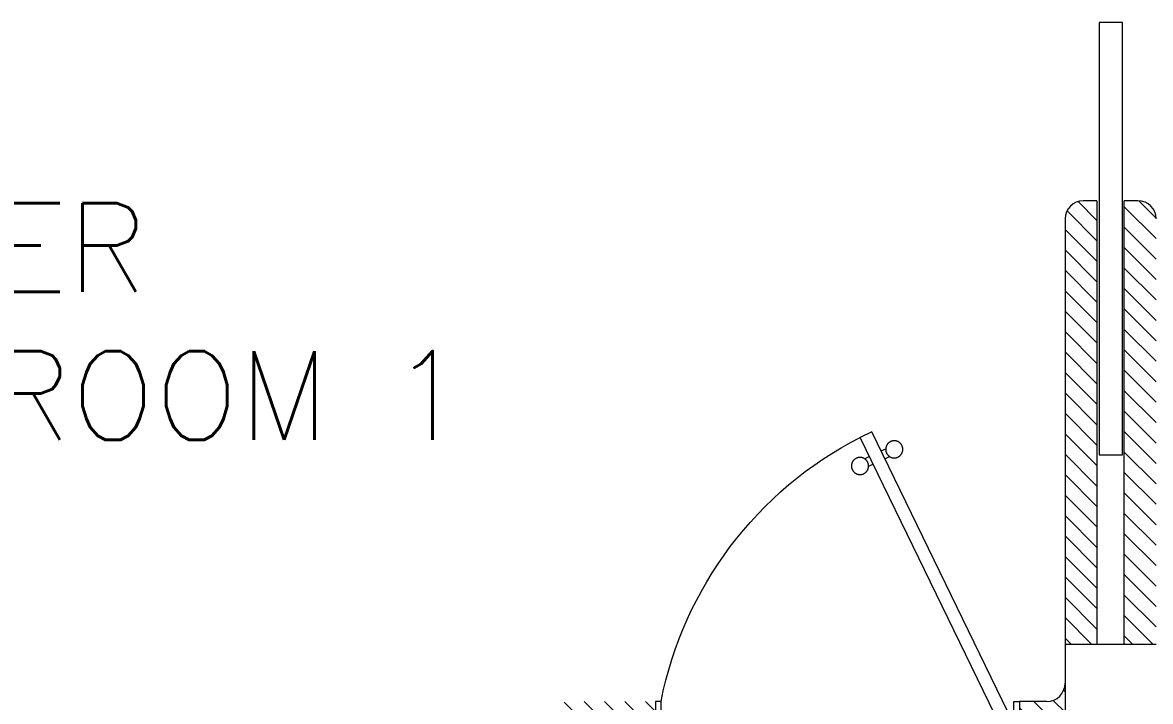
# Model space of a CAD drawing. Header units: metres. Extents: x -232 to 581, y 30 to 789.
# Drawn here: x 227.273 to 229.75, y 468.125 to 469.617 of the extents above; entities that cross this region are included whole.
import ezdxf

# ---------------------------------------------------------------- set-up
doc = ezdxf.new("R2010")
doc.units = ezdxf.units.M
for name, color, linetype, lineweight in [('A-DOOR', 35, 'Continuous', 5), ('A-WALL', 250, 'Continuous', 20), ('baños', 140, 'Continuous', 0), ('PLF 01', 252, 'Continuous', 9), ('textos', 7, 'Continuous', 0)]:
    doc.layers.add(name, color=color, linetype=linetype, lineweight=lineweight)
doc.styles.get("Standard").update_dxf_attribs({"font": 'arial.ttf'})

# ---------------------------------------------------------------- blocks, each defined once
blk = doc.blocks.new('A$C3685e79b')
at = {"layer": 'A-DOOR'}
for p, q in [((0.0125, 0.05), (0.3248, 0.6926)), ((0.038, 0.0376), (0.3503, 0.6802)), ((0.3248, 0.6926), (0.3503, 0.6802)), ((0.3042, 0.6503), (0.294, 0.6552)), ((0.296, 0.6333), (0.2858, 0.6383)), ((0.3215, 0.621), (0.3317, 0.616)), ((0.3297, 0.6379), (0.3399, 0.6329)), ((0.038, 0.0376), (0.0125, 0.05))]:
    blk.add_line(p, q, dxfattribs=at)
for points in [[(0, 0), (0.025, 0), (0.025, 0.025), (0.0125, 0.025), (0.0125, 0.1), (0, 0.1), (0, 0)], [(0.8, 0), (0.775, 0), (0.775, 0.025), (0.7875, 0.025), (0.7875, 0.1), (0.8, 0.1), (0.8, 0)]]:
    blk.add_lwpolyline(points, dxfattribs=at)
blk.add_arc((-0.0309, -0.0619), 0.8343, 11.1901, 62.8126, dxfattribs=at)
for points in [[(0.294, 0.6539), (0.294, 0.659), (0.289, 0.6677), (0.2802, 0.6727), (0.2702, 0.6727), (0.2614, 0.6677), (0.2564, 0.6589), (0.2564, 0.6489), (0.2614, 0.6401), (0.2702, 0.6351), (0.2803, 0.6351), (0.289, 0.6401), (0.294, 0.6489), (0.294, 0.6539)], [(0.3693, 0.6173), (0.3693, 0.6224), (0.3642, 0.6311), (0.3555, 0.6361), (0.3454, 0.6361), (0.3367, 0.6311), (0.3316, 0.6224), (0.3317, 0.6123), (0.3367, 0.6035), (0.3454, 0.5985), (0.3555, 0.5985), (0.3643, 0.6036), (0.3693, 0.6123), (0.3693, 0.6173)]]:
    blk.add_open_spline(points, degree=2, dxfattribs=at)
blk = doc.blocks.new('20.03.2026 LN 09 SEGUNDO NIVEL ARQ')
at = {"layer": 'PLF 01'}
h = blk.add_hatch(dxfattribs=at)
h.set_pattern_fill('LINE', color=5, scale=0.01, angle=-45)
h.set_pattern_definition([(315, (-83.351617, -37.2369), (0.0224506403, 0.0224506403), [])])
edge = h.paths.add_edge_path()
edge.add_line((86.4959, -44.7736), (86.5659, -44.7736))
edge.add_line((86.5659, -44.7736), (86.5659, -43.7986))
edge.add_line((86.5659, -43.7986), (86.5359, -43.7986))
edge.add_arc((86.5359, -43.8386), 0.04, 90, 180)
edge.add_line((86.4959, -43.8386), (86.4959, -44.7736))
edge = h.paths.add_edge_path()
edge.add_arc((86.6559, -43.8386), 0.04, 360, 450)
edge.add_line((86.6559, -43.7986), (86.6259, -43.7986))
edge.add_line((86.6259, -43.7986), (86.6259, -44.7736))
edge.add_line((86.6259, -44.7736), (86.6959, -44.7736))
edge.add_line((86.6959, -44.7736), (86.6959, -43.8386))
h = blk.add_hatch(dxfattribs=at)
h.set_pattern_fill('LINE', color=5, scale=0.01, angle=-45)
h.set_pattern_definition([(315, (-241.597267, -48.701556), (0.0224506403, 0.0224506403), [])])
h.paths.add_polyline_path([(85.3959, -44.8986), (85.3959, -44.9986), (85.5959, -44.9986), (85.5959, -44.8986)])
edge = h.paths.add_edge_path()
edge.add_arc((86.4559, -44.8586), 0.04, 270, 360, ccw=False)
edge.add_line((86.4559, -44.8986), (86.3959, -44.8986))
edge.add_line((86.3959, -44.8986), (86.3959, -44.9986))
edge.add_line((86.3959, -44.9986), (86.4559, -44.9986))
edge.add_arc((86.4559, -45.0386), 0.04, 0, 90, ccw=False)
edge.add_line((86.4959, -45.0386), (86.4959, -44.8586))
at = {"layer": 'A-DOOR', "color": 5}
blk.add_lwpolyline([(86.5709, -43.407), (86.5709, -44.357), (86.622, -44.357), (86.622, -43.407)], close=True, dxfattribs=at)
at = {"layer": 'A-WALL', "color": 5}
for p, q in [((86.5659, -43.7986), (86.5359, -43.7986)), ((86.5659, -43.7986), (86.5659, -44.7736)), ((86.6559, -43.7986), (86.6259, -43.7986)), ((86.6259, -44.7736), (86.6259, -43.7986)), ((86.4959, -43.8386), (86.4959, -44.7736)), ((86.4959, -44.7736), (86.4959, -46.2086)), ((86.6959, -44.7736), (86.4959, -44.7736)), ((86.4559, -44.8986), (86.3959, -44.8986))]:
    blk.add_line(p, q, dxfattribs=at)
for centre, start, end in [((86.5359, -43.8386), 90, 180), ((86.6559, -43.8386), 0, 90), ((86.4559, -44.8586), 270, 360)]:
    blk.add_arc(centre, 0.04, start, end, dxfattribs=at)
at = {"color": 5, "xscale": -1}
blk.add_blockref('A$C3685e79b', (86.3959, -44.9986), dxfattribs=at)
at = {"layer": 'baños', "color": 5, "linetype": 'Continuous', "flags": 8}
for tag, p in [('MODELNUMBER', (83.7813, -42.9175, 0)), ('MATERIAL', (83.7813, -42.9176, 0)), ('PRODUCT', (83.7813, -42.9176, 0)), ('TRADENAME', (83.7813, -42.9176, 0)), ('MODELNUMBER', (84.956, -42.9175, 0)), ('TRADENAME', (84.956, -42.9176, 0)), ('MATERIAL', (84.956, -42.9176, 0)), ('PRODUCT', (84.956, -42.9176, 0))]:
    blk.add_attdef(tag, p, '', height=0.0000254, rotation=180.0001, dxfattribs=at)
at = {"layer": 'baños', "color": 5, "linetype": 'Continuous'}
for tag, p, rotation in [('TRADENAME', (85.8912, -56.9933), 180.0001), ('MODELNUMBER', (85.8912, -56.9934), 180.0001), ('MATERIAL', (85.8914, -56.9932), 180.0001), ('PRODUCT', (85.8914, -56.9933), 180.0001), ('MODELNUMBER', (86.6008, -56.9934), 179.9999), ('MATERIAL', (86.6008, -56.9932), 179.9999), ('PRODUCT', (86.6008, -56.9933), 179.9999), ('TRADENAME', (86.6008, -56.9933), 179.9999)]:
    blk.add_attdef(tag, p, '', height=0.0000254, rotation=rotation, dxfattribs=at)
at = {"layer": 'textos', "color": 5, "insert": (83.4937, -44.324), "char_height": 0.195, "width": 1.854973, "attachment_point": 7}
blk.add_mtext('{\\Fromans|c0;MASTER BATHROOM 1}', dxfattribs=at)

msp = doc.modelspace()

# ---------------------------------------------------------------- block references
at = {"color": 1}
msp.add_blockref('20.03.2026 LN 09 SEGUNDO NIVEL ARQ', (143.0668, 513.0239), dxfattribs=at)

doc.saveas('drawing.dxf')
